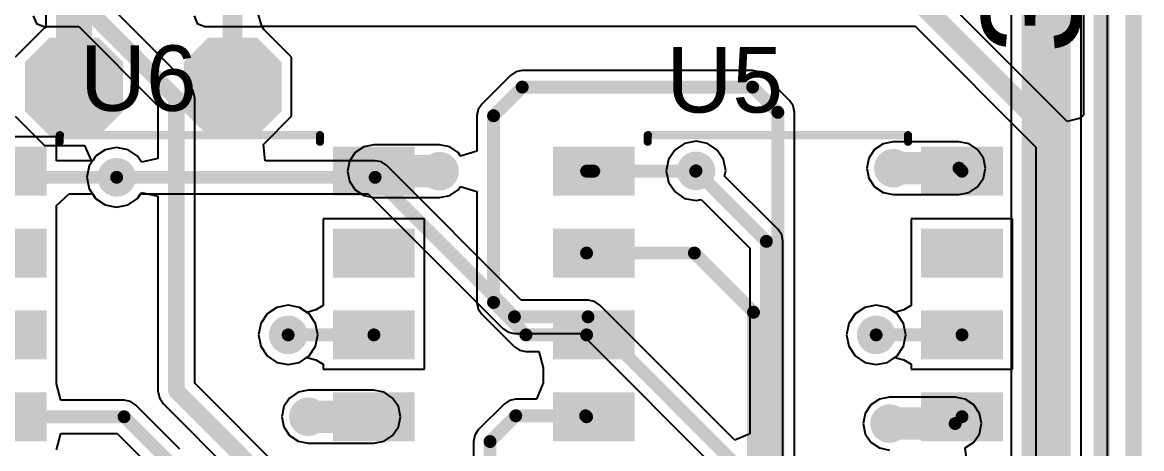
# Model space of a CAD drawing. Header units: millimetres. Extents: x -0.15 to 3.79, y -0.54 to 3.26.
# Drawn here: x 3.11 to 3.794, y 1.955 to 2.215 of the extents above; entities that cross this region are included whole.
import ezdxf

# ---------------------------------------------------------------- set-up
doc = ezdxf.new("R2010")
doc.units = ezdxf.units.MM
doc.header["$MEASUREMENT"] = 0
for name, color, linetype in [('BottomLayer', 5, 'Continuous'), ('BottomPaste', 16, 'Continuous'), ('BottomSolder', 6, 'Continuous'), ('Mechanical2', 216, 'Continuous'), ('TopLayer', 1, 'Continuous'), ('TopOverlay', 2, 'Continuous'), ('TopPaste', 8, 'Continuous'), ('TopSolder', 216, 'Continuous'), ('ViaHoleLayer', 16, 'Continuous')]:
    doc.layers.add(name, color=color, linetype=linetype)
doc.styles.add('Arial', font='', dxfattribs={"height": 0.2})
doc.styles.get('Arial').set_extended_font_data('Arial')

# ---------------------------------------------------------------- blocks, each defined once
blk = doc.blocks.new('16_SOIC_72')
at = {"layer": 'TopLayer'}
for points in [[(-0.025, 0.01496), (0.025, 0.01496), (0.025, -0.01496), (-0.025, -0.01496)], [(0.2002, 0.01496), (0.2502, 0.01496), (0.2502, -0.01496), (0.2002, -0.01496)], [(-0.025, -0.03504), (0.025, -0.03504), (0.025, -0.06496), (-0.025, -0.06496)], [(0.2002, -0.03504), (0.2502, -0.03504), (0.2502, -0.06496), (0.2002, -0.06496)], [(-0.025, -0.08504), (0.025, -0.08504), (0.025, -0.11496), (-0.025, -0.11496)], [(0.2002, -0.08504), (0.2502, -0.08504), (0.2502, -0.11496), (0.2002, -0.11496)], [(-0.025, -0.13504), (0.025, -0.13504), (0.025, -0.16496), (-0.025, -0.16496)], [(0.2002, -0.13504), (0.2502, -0.13504), (0.2502, -0.16496), (0.2002, -0.16496)], [(-0.025, -0.18504), (0.025, -0.18504), (0.025, -0.21496), (-0.025, -0.21496)], [(0.2002, -0.18504), (0.2502, -0.18504), (0.2502, -0.21496), (0.2002, -0.21496)], [(-0.025, -0.23504), (0.025, -0.23504), (0.025, -0.26496), (-0.025, -0.26496)], [(0.2002, -0.23504), (0.2502, -0.23504), (0.2502, -0.26496), (0.2002, -0.26496)], [(-0.025, -0.28504), (0.025, -0.28504), (0.025, -0.31496), (-0.025, -0.31496)], [(0.2002, -0.28504), (0.2502, -0.28504), (0.2502, -0.31496), (0.2002, -0.31496)], [(-0.025, -0.33504), (0.025, -0.33504), (0.025, -0.36496), (-0.025, -0.36496)], [(0.2002, -0.33504), (0.2502, -0.33504), (0.2502, -0.36496), (0.2002, -0.36496)]]:
    blk.add_hatch(color=1, dxfattribs=at).paths.add_polyline_path(points)
at = {"layer": 'TopOverlay'}
blk.add_hatch(color=2, dxfattribs=at).paths.add_polyline_path([(0.029, -0.01), (0.04, -0.01), (0.04, 0.008), (0.029, 0.008)])
at = {"layer": 'TopPaste'}
for points in [[(-0.025, 0.01496), (0.025, 0.01496), (0.025, -0.01496), (-0.025, -0.01496)], [(0.2002, 0.01496), (0.2502, 0.01496), (0.2502, -0.01496), (0.2002, -0.01496)], [(-0.025, -0.03504), (0.025, -0.03504), (0.025, -0.06496), (-0.025, -0.06496)], [(0.2002, -0.03504), (0.2502, -0.03504), (0.2502, -0.06496), (0.2002, -0.06496)], [(-0.025, -0.08504), (0.025, -0.08504), (0.025, -0.11496), (-0.025, -0.11496)], [(0.2002, -0.08504), (0.2502, -0.08504), (0.2502, -0.11496), (0.2002, -0.11496)], [(-0.025, -0.13504), (0.025, -0.13504), (0.025, -0.16496), (-0.025, -0.16496)], [(0.2002, -0.13504), (0.2502, -0.13504), (0.2502, -0.16496), (0.2002, -0.16496)], [(-0.025, -0.18504), (0.025, -0.18504), (0.025, -0.21496), (-0.025, -0.21496)], [(0.2002, -0.18504), (0.2502, -0.18504), (0.2502, -0.21496), (0.2002, -0.21496)], [(-0.025, -0.23504), (0.025, -0.23504), (0.025, -0.26496), (-0.025, -0.26496)], [(0.2002, -0.23504), (0.2502, -0.23504), (0.2502, -0.26496), (0.2002, -0.26496)], [(-0.025, -0.28504), (0.025, -0.28504), (0.025, -0.31496), (-0.025, -0.31496)], [(0.2002, -0.28504), (0.2502, -0.28504), (0.2502, -0.31496), (0.2002, -0.31496)], [(-0.025, -0.33504), (0.025, -0.33504), (0.025, -0.36496), (-0.025, -0.36496)], [(0.2002, -0.33504), (0.2502, -0.33504), (0.2502, -0.36496), (0.2002, -0.36496)]]:
    blk.add_hatch(color=8, dxfattribs=at).paths.add_polyline_path(points)
at = {"layer": 'TopSolder'}
for points in [[(-0.025, 0.01496), (0.025, 0.01496), (0.025, -0.01496), (-0.025, -0.01496)], [(0.2002, 0.01496), (0.2502, 0.01496), (0.2502, -0.01496), (0.2002, -0.01496)], [(-0.025, -0.03504), (0.025, -0.03504), (0.025, -0.06496), (-0.025, -0.06496)], [(0.2002, -0.03504), (0.2502, -0.03504), (0.2502, -0.06496), (0.2002, -0.06496)], [(-0.025, -0.08504), (0.025, -0.08504), (0.025, -0.11496), (-0.025, -0.11496)], [(0.2002, -0.08504), (0.2502, -0.08504), (0.2502, -0.11496), (0.2002, -0.11496)], [(-0.025, -0.13504), (0.025, -0.13504), (0.025, -0.16496), (-0.025, -0.16496)], [(0.2002, -0.13504), (0.2502, -0.13504), (0.2502, -0.16496), (0.2002, -0.16496)], [(-0.025, -0.18504), (0.025, -0.18504), (0.025, -0.21496), (-0.025, -0.21496)], [(0.2002, -0.18504), (0.2502, -0.18504), (0.2502, -0.21496), (0.2002, -0.21496)], [(-0.025, -0.23504), (0.025, -0.23504), (0.025, -0.26496), (-0.025, -0.26496)], [(0.2002, -0.23504), (0.2502, -0.23504), (0.2502, -0.26496), (0.2002, -0.26496)], [(-0.025, -0.28504), (0.025, -0.28504), (0.025, -0.31496), (-0.025, -0.31496)], [(0.2002, -0.28504), (0.2502, -0.28504), (0.2502, -0.31496), (0.2002, -0.31496)], [(-0.025, -0.33504), (0.025, -0.33504), (0.025, -0.36496), (-0.025, -0.36496)], [(0.2002, -0.33504), (0.2502, -0.33504), (0.2502, -0.36496), (0.2002, -0.36496)]]:
    blk.add_hatch(color=216, dxfattribs=at).paths.add_polyline_path(points)
at = {"layer": 'TopOverlay'}
for points, const_width in [([(0.033, 0.022), (0.033, 0.018)], 0.005), ([(0.192, 0.022), (0.033, 0.022)], 0.005), ([(0.1922, 0.02194), (0.1922, 0.018)], 0.005), ([(-0.031, 0.001), (-0.036, 0.006)], 0.00787), ([(-0.036, 0.006), (-0.036, -0.004)], 0.00787), ([(-0.031, 0.001), (-0.036, -0.004)], 0.00787), ([(0.033, -0.368), (0.033, -0.372)], 0.005), ([(0.192, -0.372), (0.033, -0.372)], 0.005), ([(0.1922, -0.368), (0.1922, -0.37194)], 0.005)]:
    blk.add_lwpolyline(points, dxfattribs=dict(at, const_width=const_width))
for points, const_width in [([(0.03175, 0.022, 1), (0.03425, 0.022, 1)], 0.0025), ([(0.03175, 0.022, 1), (0.03425, 0.022, 1)], 0.0025), ([(0.19075, 0.022, 1), (0.19325, 0.022, 1)], 0.0025), ([(0.19095, 0.02194, 1), (0.19345, 0.02194, 1)], 0.0025), ([(0.03175, 0.018, 1), (0.03425, 0.018, 1)], 0.0025), ([(0.19095, 0.018, 1), (0.19345, 0.018, 1)], 0.0025), ([(-0.03797, 0.006, 1), (-0.03403, 0.006, 1)], 0.00394), ([(-0.03797, 0.006, 1), (-0.03403, 0.006, 1)], 0.00394), ([(-0.03297, 0.001, 1), (-0.02903, 0.001, 1)], 0.00394), ([(-0.03297, 0.001, 1), (-0.02903, 0.001, 1)], 0.00394), ([(-0.03797, -0.004, 1), (-0.03403, -0.004, 1)], 0.00394), ([(-0.03797, -0.004, 1), (-0.03403, -0.004, 1)], 0.00394), ([(0.03175, -0.368, 1), (0.03425, -0.368, 1)], 0.0025), ([(0.03175, -0.372, 1), (0.03425, -0.372, 1)], 0.0025), ([(0.03175, -0.372, 1), (0.03425, -0.372, 1)], 0.0025), ([(0.19075, -0.372, 1), (0.19325, -0.372, 1)], 0.0025), ([(0.19095, -0.368, 1), (0.19345, -0.368, 1)], 0.0025), ([(0.19095, -0.37194, 1), (0.19345, -0.37194, 1)], 0.0025)]:
    blk.add_lwpolyline(points, format="xyb", close=True, dxfattribs=dict(at, const_width=const_width))
blk = doc.blocks.new('16_SOIC_73')
at = {"layer": 'TopLayer'}
for points in [[(-0.025, 0.01496), (0.025, 0.01496), (0.025, -0.01496), (-0.025, -0.01496)], [(0.2002, 0.01496), (0.2502, 0.01496), (0.2502, -0.01496), (0.2002, -0.01496)], [(-0.025, -0.03504), (0.025, -0.03504), (0.025, -0.06496), (-0.025, -0.06496)], [(0.2002, -0.03504), (0.2502, -0.03504), (0.2502, -0.06496), (0.2002, -0.06496)], [(-0.025, -0.08504), (0.025, -0.08504), (0.025, -0.11496), (-0.025, -0.11496)], [(0.2002, -0.08504), (0.2502, -0.08504), (0.2502, -0.11496), (0.2002, -0.11496)], [(-0.025, -0.13504), (0.025, -0.13504), (0.025, -0.16496), (-0.025, -0.16496)], [(0.2002, -0.13504), (0.2502, -0.13504), (0.2502, -0.16496), (0.2002, -0.16496)], [(-0.025, -0.18504), (0.025, -0.18504), (0.025, -0.21496), (-0.025, -0.21496)], [(0.2002, -0.18504), (0.2502, -0.18504), (0.2502, -0.21496), (0.2002, -0.21496)], [(-0.025, -0.23504), (0.025, -0.23504), (0.025, -0.26496), (-0.025, -0.26496)], [(0.2002, -0.23504), (0.2502, -0.23504), (0.2502, -0.26496), (0.2002, -0.26496)], [(-0.025, -0.28504), (0.025, -0.28504), (0.025, -0.31496), (-0.025, -0.31496)], [(0.2002, -0.28504), (0.2502, -0.28504), (0.2502, -0.31496), (0.2002, -0.31496)], [(-0.025, -0.33504), (0.025, -0.33504), (0.025, -0.36496), (-0.025, -0.36496)], [(0.2002, -0.33504), (0.2502, -0.33504), (0.2502, -0.36496), (0.2002, -0.36496)]]:
    blk.add_hatch(color=1, dxfattribs=at).paths.add_polyline_path(points)
at = {"layer": 'TopOverlay'}
blk.add_hatch(color=2, dxfattribs=at).paths.add_polyline_path([(0.029, -0.01), (0.04, -0.01), (0.04, 0.008), (0.029, 0.008)])
at = {"layer": 'TopPaste'}
for points in [[(-0.025, 0.01496), (0.025, 0.01496), (0.025, -0.01496), (-0.025, -0.01496)], [(0.2002, 0.01496), (0.2502, 0.01496), (0.2502, -0.01496), (0.2002, -0.01496)], [(-0.025, -0.03504), (0.025, -0.03504), (0.025, -0.06496), (-0.025, -0.06496)], [(0.2002, -0.03504), (0.2502, -0.03504), (0.2502, -0.06496), (0.2002, -0.06496)], [(-0.025, -0.08504), (0.025, -0.08504), (0.025, -0.11496), (-0.025, -0.11496)], [(0.2002, -0.08504), (0.2502, -0.08504), (0.2502, -0.11496), (0.2002, -0.11496)], [(-0.025, -0.13504), (0.025, -0.13504), (0.025, -0.16496), (-0.025, -0.16496)], [(0.2002, -0.13504), (0.2502, -0.13504), (0.2502, -0.16496), (0.2002, -0.16496)], [(-0.025, -0.18504), (0.025, -0.18504), (0.025, -0.21496), (-0.025, -0.21496)], [(0.2002, -0.18504), (0.2502, -0.18504), (0.2502, -0.21496), (0.2002, -0.21496)], [(-0.025, -0.23504), (0.025, -0.23504), (0.025, -0.26496), (-0.025, -0.26496)], [(0.2002, -0.23504), (0.2502, -0.23504), (0.2502, -0.26496), (0.2002, -0.26496)], [(-0.025, -0.28504), (0.025, -0.28504), (0.025, -0.31496), (-0.025, -0.31496)], [(0.2002, -0.28504), (0.2502, -0.28504), (0.2502, -0.31496), (0.2002, -0.31496)], [(-0.025, -0.33504), (0.025, -0.33504), (0.025, -0.36496), (-0.025, -0.36496)], [(0.2002, -0.33504), (0.2502, -0.33504), (0.2502, -0.36496), (0.2002, -0.36496)]]:
    blk.add_hatch(color=8, dxfattribs=at).paths.add_polyline_path(points)
at = {"layer": 'TopSolder'}
for points in [[(-0.025, 0.01496), (0.025, 0.01496), (0.025, -0.01496), (-0.025, -0.01496)], [(0.2002, 0.01496), (0.2502, 0.01496), (0.2502, -0.01496), (0.2002, -0.01496)], [(-0.025, -0.03504), (0.025, -0.03504), (0.025, -0.06496), (-0.025, -0.06496)], [(0.2002, -0.03504), (0.2502, -0.03504), (0.2502, -0.06496), (0.2002, -0.06496)], [(-0.025, -0.08504), (0.025, -0.08504), (0.025, -0.11496), (-0.025, -0.11496)], [(0.2002, -0.08504), (0.2502, -0.08504), (0.2502, -0.11496), (0.2002, -0.11496)], [(-0.025, -0.13504), (0.025, -0.13504), (0.025, -0.16496), (-0.025, -0.16496)], [(0.2002, -0.13504), (0.2502, -0.13504), (0.2502, -0.16496), (0.2002, -0.16496)], [(-0.025, -0.18504), (0.025, -0.18504), (0.025, -0.21496), (-0.025, -0.21496)], [(0.2002, -0.18504), (0.2502, -0.18504), (0.2502, -0.21496), (0.2002, -0.21496)], [(-0.025, -0.23504), (0.025, -0.23504), (0.025, -0.26496), (-0.025, -0.26496)], [(0.2002, -0.23504), (0.2502, -0.23504), (0.2502, -0.26496), (0.2002, -0.26496)], [(-0.025, -0.28504), (0.025, -0.28504), (0.025, -0.31496), (-0.025, -0.31496)], [(0.2002, -0.28504), (0.2502, -0.28504), (0.2502, -0.31496), (0.2002, -0.31496)], [(-0.025, -0.33504), (0.025, -0.33504), (0.025, -0.36496), (-0.025, -0.36496)], [(0.2002, -0.33504), (0.2502, -0.33504), (0.2502, -0.36496), (0.2002, -0.36496)]]:
    blk.add_hatch(color=216, dxfattribs=at).paths.add_polyline_path(points)
at = {"layer": 'TopOverlay'}
for points, const_width in [([(0.192, 0.022), (0.033, 0.022)], 0.005), ([(0.033, 0.022), (0.033, 0.018)], 0.005), ([(0.1922, 0.02194), (0.1922, 0.018)], 0.005), ([(-0.036, 0.006), (-0.036, -0.004)], 0.00787), ([(-0.031, 0.001), (-0.036, 0.006)], 0.00787), ([(-0.031, 0.001), (-0.036, -0.004)], 0.00787), ([(0.033, -0.368), (0.033, -0.372)], 0.005), ([(0.192, -0.372), (0.033, -0.372)], 0.005), ([(0.1922, -0.368), (0.1922, -0.37194)], 0.005)]:
    blk.add_lwpolyline(points, dxfattribs=dict(at, const_width=const_width))
for points, const_width in [([(0.03175, 0.022, 1), (0.03425, 0.022, 1)], 0.0025), ([(0.03175, 0.022, 1), (0.03425, 0.022, 1)], 0.0025), ([(0.19075, 0.022, 1), (0.19325, 0.022, 1)], 0.0025), ([(0.19095, 0.02194, 1), (0.19345, 0.02194, 1)], 0.0025), ([(0.03175, 0.018, 1), (0.03425, 0.018, 1)], 0.0025), ([(0.19095, 0.018, 1), (0.19345, 0.018, 1)], 0.0025), ([(-0.03797, 0.006, 1), (-0.03403, 0.006, 1)], 0.00394), ([(-0.03797, 0.006, 1), (-0.03403, 0.006, 1)], 0.00394), ([(-0.03297, 0.001, 1), (-0.02903, 0.001, 1)], 0.00394), ([(-0.03297, 0.001, 1), (-0.02903, 0.001, 1)], 0.00394), ([(-0.03797, -0.004, 1), (-0.03403, -0.004, 1)], 0.00394), ([(-0.03797, -0.004, 1), (-0.03403, -0.004, 1)], 0.00394), ([(0.03175, -0.368, 1), (0.03425, -0.368, 1)], 0.0025), ([(0.03175, -0.372, 1), (0.03425, -0.372, 1)], 0.0025), ([(0.03175, -0.372, 1), (0.03425, -0.372, 1)], 0.0025), ([(0.19075, -0.372, 1), (0.19325, -0.372, 1)], 0.0025), ([(0.19095, -0.368, 1), (0.19345, -0.368, 1)], 0.0025), ([(0.19095, -0.37194, 1), (0.19345, -0.37194, 1)], 0.0025)]:
    blk.add_lwpolyline(points, format="xyb", close=True, dxfattribs=dict(at, const_width=const_width))
blk = doc.blocks.new('T__________B_132')
at = {"layer": 'BottomLayer'}
blk.add_hatch(color=5, dxfattribs=at).paths.add_polyline_path([(0.015, 0.03), (-0.015, 0.03), (-0.03, 0.015), (-0.03, -0.015), (-0.015, -0.03), (0.015, -0.03), (0.03, -0.015), (0.03, 0.015)])
at = {"layer": 'BottomPaste'}
blk.add_hatch(color=16, dxfattribs=at).paths.add_polyline_path([(0.015, 0.03), (-0.015, 0.03), (-0.03, 0.015), (-0.03, -0.015), (-0.015, -0.03), (0.015, -0.03), (0.03, -0.015), (0.03, 0.015)])
at = {"layer": 'BottomSolder'}
blk.add_hatch(color=6, dxfattribs=at).paths.add_polyline_path([(0.015, 0.03), (-0.015, 0.03), (-0.03, 0.015), (-0.03, -0.015), (-0.015, -0.03), (0.015, -0.03), (0.03, -0.015), (0.03, 0.015)])
blk = doc.blocks.new('T__________B_133')
at = {"layer": 'BottomLayer'}
blk.add_hatch(color=5, dxfattribs=at).paths.add_polyline_path([(0.015, 0.03), (-0.015, 0.03), (-0.03, 0.015), (-0.03, -0.015), (-0.015, -0.03), (0.015, -0.03), (0.03, -0.015), (0.03, 0.015)])
at = {"layer": 'BottomPaste'}
blk.add_hatch(color=16, dxfattribs=at).paths.add_polyline_path([(0.015, 0.03), (-0.015, 0.03), (-0.03, 0.015), (-0.03, -0.015), (-0.015, -0.03), (0.015, -0.03), (0.03, -0.015), (0.03, 0.015)])
at = {"layer": 'BottomSolder'}
blk.add_hatch(color=6, dxfattribs=at).paths.add_polyline_path([(0.015, 0.03), (-0.015, 0.03), (-0.03, 0.015), (-0.03, -0.015), (-0.015, -0.03), (0.015, -0.03), (0.03, -0.015), (0.03, 0.015)])

msp = doc.modelspace()

# ---------------------------------------------------------------- hatches: boundary and pattern name
at = {"layer": 'BottomLayer'}
h = msp.add_hatch(color=5, dxfattribs=at)
edge = h.paths.add_edge_path()
edge.add_arc((3.36501, 2.12417), 0.01181, 0, 360)
h = msp.add_hatch(color=5, dxfattribs=at)
edge = h.paths.add_edge_path()
edge.add_arc((3.52183, 2.12436), 0.01181, 0, 360)
h = msp.add_hatch(color=5, dxfattribs=at)
edge = h.paths.add_edge_path()
edge.add_arc((3.64251, 2.126), 0.01181, 0, 360)
h = msp.add_hatch(color=5, dxfattribs=at)
edge = h.paths.add_edge_path()
edge.add_arc((3.1675, 2.12043), 0.01181, 0, 360)
h = msp.add_hatch(color=5, dxfattribs=at)
edge = h.paths.add_edge_path()
edge.add_arc((3.27236, 2.02417), 0.01181, 0, 360)
h = msp.add_hatch(color=5, dxfattribs=at)
edge = h.paths.add_edge_path()
edge.add_arc((3.63201, 2.02417), 0.01181, 0, 360)
h = msp.add_hatch(color=5, dxfattribs=at)
edge = h.paths.add_edge_path()
edge.add_arc((3.28469, 1.97417), 0.01181, 0, 360)
h = msp.add_hatch(color=5, dxfattribs=at)
edge = h.paths.add_edge_path()
edge.add_arc((3.64018, 1.97), 0.01181, 0, 360)
at = {"layer": 'BottomSolder'}
h = msp.add_hatch(color=6, dxfattribs=at)
edge = h.paths.add_edge_path()
edge.add_arc((3.36501, 2.12417), 0.00591, 0, 360)
h = msp.add_hatch(color=6, dxfattribs=at)
edge = h.paths.add_edge_path()
edge.add_arc((3.52183, 2.12436), 0.00591, 0, 360)
h = msp.add_hatch(color=6, dxfattribs=at)
edge = h.paths.add_edge_path()
edge.add_arc((3.64251, 2.126), 0.00591, 0, 360)
h = msp.add_hatch(color=6, dxfattribs=at)
edge = h.paths.add_edge_path()
edge.add_arc((3.1675, 2.12043), 0.00591, 0, 360)
h = msp.add_hatch(color=6, dxfattribs=at)
edge = h.paths.add_edge_path()
edge.add_arc((3.27236, 2.02417), 0.00591, 0, 360)
h = msp.add_hatch(color=6, dxfattribs=at)
edge = h.paths.add_edge_path()
edge.add_arc((3.63201, 2.02417), 0.00591, 0, 360)
h = msp.add_hatch(color=6, dxfattribs=at)
edge = h.paths.add_edge_path()
edge.add_arc((3.28469, 1.97417), 0.00591, 0, 360)
h = msp.add_hatch(color=6, dxfattribs=at)
edge = h.paths.add_edge_path()
edge.add_arc((3.64018, 1.97), 0.00591, 0, 360)
at = {"layer": 'TopLayer'}
h = msp.add_hatch(color=1, dxfattribs=at)
edge = h.paths.add_edge_path()
edge.add_arc((3.36501, 2.12417), 0.01181, 0, 360)
h = msp.add_hatch(color=1, dxfattribs=at)
edge = h.paths.add_edge_path()
edge.add_arc((3.52183, 2.12436), 0.01181, 0, 360)
h = msp.add_hatch(color=1, dxfattribs=at)
edge = h.paths.add_edge_path()
edge.add_arc((3.64251, 2.126), 0.01181, 0, 360)
h = msp.add_hatch(color=1, dxfattribs=at)
edge = h.paths.add_edge_path()
edge.add_arc((3.1675, 2.12043), 0.01181, 0, 360)
h = msp.add_hatch(color=1, dxfattribs=at)
edge = h.paths.add_edge_path()
edge.add_arc((3.27236, 2.02417), 0.01181, 0, 360)
h = msp.add_hatch(color=1, dxfattribs=at)
edge = h.paths.add_edge_path()
edge.add_arc((3.63201, 2.02417), 0.01181, 0, 360)
h = msp.add_hatch(color=1, dxfattribs=at)
edge = h.paths.add_edge_path()
edge.add_arc((3.28469, 1.97417), 0.01181, 0, 360)
h = msp.add_hatch(color=1, dxfattribs=at)
edge = h.paths.add_edge_path()
edge.add_arc((3.64018, 1.97), 0.01181, 0, 360)
at = {"layer": 'TopSolder'}
h = msp.add_hatch(color=216, dxfattribs=at)
edge = h.paths.add_edge_path()
edge.add_arc((3.36501, 2.12417), 0.00591, 0, 360)
h = msp.add_hatch(color=216, dxfattribs=at)
edge = h.paths.add_edge_path()
edge.add_arc((3.52183, 2.12436), 0.00591, 0, 360)
h = msp.add_hatch(color=216, dxfattribs=at)
edge = h.paths.add_edge_path()
edge.add_arc((3.64251, 2.126), 0.00591, 0, 360)
h = msp.add_hatch(color=216, dxfattribs=at)
edge = h.paths.add_edge_path()
edge.add_arc((3.1675, 2.12043), 0.00591, 0, 360)
h = msp.add_hatch(color=216, dxfattribs=at)
edge = h.paths.add_edge_path()
edge.add_arc((3.27236, 2.02417), 0.00591, 0, 360)
h = msp.add_hatch(color=216, dxfattribs=at)
edge = h.paths.add_edge_path()
edge.add_arc((3.63201, 2.02417), 0.00591, 0, 360)
h = msp.add_hatch(color=216, dxfattribs=at)
edge = h.paths.add_edge_path()
edge.add_arc((3.28469, 1.97417), 0.00591, 0, 360)
h = msp.add_hatch(color=216, dxfattribs=at)
edge = h.paths.add_edge_path()
edge.add_arc((3.64018, 1.97), 0.00591, 0, 360)
at = {"layer": 'ViaHoleLayer'}
h = msp.add_hatch(color=16, dxfattribs=at)
edge = h.paths.add_edge_path()
edge.add_arc((3.36501, 2.12417), 0.00591, 0, 360)
h = msp.add_hatch(color=16, dxfattribs=at)
edge = h.paths.add_edge_path()
edge.add_arc((3.52183, 2.12436), 0.00591, 0, 360)
h = msp.add_hatch(color=16, dxfattribs=at)
edge = h.paths.add_edge_path()
edge.add_arc((3.64251, 2.126), 0.00591, 0, 360)
h = msp.add_hatch(color=16, dxfattribs=at)
edge = h.paths.add_edge_path()
edge.add_arc((3.1675, 2.12043), 0.00591, 0, 360)
h = msp.add_hatch(color=16, dxfattribs=at)
edge = h.paths.add_edge_path()
edge.add_arc((3.27236, 2.02417), 0.00591, 0, 360)
h = msp.add_hatch(color=16, dxfattribs=at)
edge = h.paths.add_edge_path()
edge.add_arc((3.63201, 2.02417), 0.00591, 0, 360)
h = msp.add_hatch(color=16, dxfattribs=at)
edge = h.paths.add_edge_path()
edge.add_arc((3.28469, 1.97417), 0.00591, 0, 360)
h = msp.add_hatch(color=16, dxfattribs=at)
edge = h.paths.add_edge_path()
edge.add_arc((3.64018, 1.97), 0.00591, 0, 360)

# ---------------------------------------------------------------- linework, layer by layer
at = {"layer": 'BottomLayer'}
for p, q in [((3.77343, 2.93916), (3.77306, -0.45241)), ((3.75741, -0.29887), (3.75741, 2.7814)), ((3.1241, 2.22478), (3.1241, 2.21177)), ((3.25619, 2.21268), (3.25371, 2.22177)), ((3.71459, 2.22254), (3.71459, -0.28658)), ((3.12344, 2.21177), (3.10543, 2.19377)), ((3.1241, 2.21177), (3.12344, 2.21177)), ((3.25743, 2.21078), (3.25619, 2.21268)), ((3.27443, 2.19377), (3.25743, 2.21078)), ((3.27443, 2.15777), (3.27443, 2.19377)), ((3.10543, 2.15777), (3.12344, 2.13977)), ((3.25722, 2.14056), (3.27443, 2.15777)), ((3.12344, 2.13977), (3.14776, 2.13977)), ((3.14776, 2.13977), (3.15232, 2.12977)), ((3.25833, 2.13056), (3.25722, 2.14056)), ((3.50899, 2.1372), (3.50505, 2.13131)), ((3.51488, 2.14114), (3.50899, 2.1372)), ((3.52183, 2.14252), (3.51488, 2.14114)), ((3.52878, 2.14114), (3.52183, 2.14252)), ((3.53467, 2.1372), (3.52878, 2.14114)), ((3.53861, 2.13131), (3.53467, 2.1372)), ((3.15232, 2.12977), (3.15072, 2.12737)), ((3.32557, 2.13056), (3.25833, 2.13056)), ((3.32945, 2.12979), (3.32557, 2.13056)), ((3.33274, 2.12759), (3.32945, 2.12979)), ((3.50505, 2.13131), (3.50367, 2.12436)), ((3.53999, 2.12436), (3.53861, 2.13131)), ((3.15072, 2.12737), (3.14934, 2.12043)), ((3.41498, 2.04534), (3.33274, 2.12759)), ((3.50367, 2.12436), (3.50505, 2.11741)), ((3.53935, 2.12117), (3.53999, 2.12436)), ((3.14934, 2.12043), (3.15072, 2.11348)), ((3.50505, 2.11741), (3.50899, 2.11152)), ((3.57204, 2.08848), (3.53935, 2.12117)), ((3.15072, 2.11348), (3.15466, 2.10758)), ((3.18034, 2.10758), (3.18215, 2.11029)), ((3.18215, 2.11029), (3.32138, 2.11029)), ((3.32138, 2.11029), (3.40362, 2.02805)), ((3.50899, 2.11152), (3.51488, 2.10758)), ((3.15466, 2.10758), (3.16055, 2.10365)), ((3.16055, 2.10365), (3.1675, 2.10227)), ((3.1675, 2.10227), (3.17445, 2.10365)), ((3.17445, 2.10365), (3.18034, 2.10758)), ((3.51488, 2.10758), (3.52183, 2.1062)), ((3.52183, 2.1062), (3.52502, 2.10684)), ((3.52502, 2.10684), (3.55474, 2.07712)), ((3.57423, 2.08519), (3.57204, 2.08848)), ((3.57501, 2.08132), (3.57423, 2.08519)), ((3.57501, 1.54532), (3.57501, 2.08132)), ((3.55474, 2.07712), (3.55474, 1.96365)), ((3.26541, 2.04094), (3.25952, 2.03701)), ((3.27236, 2.04233), (3.26541, 2.04094)), ((3.27931, 2.04094), (3.27236, 2.04233)), ((3.28521, 2.03701), (3.27931, 2.04094)), ((3.45579, 2.04534), (3.41498, 2.04534)), ((3.45966, 2.04457), (3.45579, 2.04534)), ((3.46295, 2.04238), (3.45966, 2.04457)), ((3.5455, 1.95982), (3.46295, 2.04238)), ((3.62506, 2.04094), (3.61917, 2.03701)), ((3.63201, 2.04233), (3.62506, 2.04094)), ((3.63896, 2.04094), (3.63201, 2.04233)), ((3.64485, 2.03701), (3.63896, 2.04094)), ((3.25952, 2.03701), (3.25559, 2.03111)), ((3.28914, 2.03111), (3.28521, 2.03701)), ((3.61917, 2.03701), (3.61523, 2.03111)), ((3.64879, 2.03111), (3.64485, 2.03701)), ((3.25559, 2.03111), (3.2542, 2.02417)), ((3.29052, 2.02417), (3.28914, 2.03111)), ((3.40362, 2.02805), (3.40691, 2.02585)), ((3.61523, 2.03111), (3.61385, 2.02417)), ((3.65017, 2.02417), (3.64879, 2.03111)), ((3.2542, 2.02417), (3.25559, 2.01722)), ((3.28914, 2.01722), (3.29052, 2.02417)), ((3.40691, 2.02585), (3.41079, 2.02508)), ((3.41079, 2.02508), (3.45159, 2.02508)), ((3.45159, 2.02508), (3.53987, 1.9368)), ((3.61385, 2.02417), (3.61523, 2.01722)), ((3.64879, 2.01722), (3.65017, 2.02417)), ((3.25559, 2.01722), (3.25952, 2.01132)), ((3.28521, 2.01132), (3.28914, 2.01722)), ((3.61523, 2.01722), (3.61917, 2.01132)), ((3.64485, 2.01132), (3.64879, 2.01722)), ((3.25952, 2.01132), (3.26541, 2.00739)), ((3.26541, 2.00739), (3.27236, 2.00601)), ((3.27236, 2.00601), (3.27931, 2.00739)), ((3.27931, 2.00739), (3.28521, 2.01132)), ((3.61917, 2.01132), (3.62506, 2.00739)), ((3.62506, 2.00739), (3.63201, 2.00601)), ((3.63201, 2.00601), (3.63896, 2.00739)), ((3.63896, 2.00739), (3.64485, 2.01132)), ((3.55474, 1.96365), (3.5455, 1.95982))]:
    msp.add_line(p, q, dxfattribs=at)
for points, const_width in [([(3.736, -0.30707), (3.736, 2.7886)], 0.03), ([(3.14143, 2.17577), (3.14143, 2.23083)], 0.022), ([(3.23843, 2.17577), (3.23843, 2.232)], 0.012), ([(3.1675, 2.12043), (3.32557, 2.12043)], 0.00787), ([(3.32557, 2.12043), (3.41079, 2.03521)], 0.00787), ([(3.52183, 2.12436), (3.56487, 2.08132)], 0.00787), ([(3.56487, 1.54113), (3.56487, 2.08132)], 0.00787), ([(3.41079, 2.03521), (3.45579, 2.03521)], 0.00787), ([(3.45579, 2.03521), (3.55, 1.941)], 0.00787)]:
    msp.add_lwpolyline(points, dxfattribs=dict(at, const_width=const_width))
for points, const_width in [([(3.13593, 2.17577, 1), (3.14694, 2.17577, 1)], 0.011), ([(3.23543, 2.17577, 1), (3.24144, 2.17577, 1)], 0.006), ([(3.16553, 2.12043, 1), (3.16947, 2.12043, 1)], 0.00394), ([(3.32361, 2.12043, 1), (3.32754, 2.12043, 1)], 0.00394), ([(3.32361, 2.12043, 1), (3.32754, 2.12043, 1)], 0.00394), ([(3.51986, 2.12436, 1), (3.5238, 2.12436, 1)], 0.00394), ([(3.56291, 2.08132, 1), (3.56684, 2.08132, 1)], 0.00394), ([(3.56291, 2.08132, 1), (3.56684, 2.08132, 1)], 0.00394), ([(3.40882, 2.03521, 1), (3.41276, 2.03521, 1)], 0.00394), ([(3.40882, 2.03521, 1), (3.41276, 2.03521, 1)], 0.00394), ([(3.45382, 2.03521, 1), (3.45776, 2.03521, 1)], 0.00394), ([(3.45382, 2.03521, 1), (3.45776, 2.03521, 1)], 0.00394)]:
    msp.add_lwpolyline(points, format="xyb", close=True, dxfattribs=dict(at, const_width=const_width))
at = {"layer": 'Mechanical2', "const_width": 0.01}
msp.add_lwpolyline([(3.78937, -0.49213), (3.78937, 2.97244)], dxfattribs=at)
at = {"layer": 'TopLayer'}
for p, q in [((3.75878, 2.26435), (3.75878, 2.15833)), ((3.74878, 2.15452), (3.66965, 2.23365)), ((3.21193, 2.17663), (3.1635, 2.22506)), ((3.11652, 2.219), (3.11842, 2.21441)), ((3.21494, 2.219), (3.21684, 2.21441)), ((3.11842, 2.21441), (3.12301, 2.21251)), ((3.12301, 2.21251), (3.14433, 2.21251)), ((3.14433, 2.21251), (3.19278, 2.16405)), ((3.21684, 2.21441), (3.22144, 2.21251)), ((3.22144, 2.21251), (3.25543, 2.21251)), ((3.25543, 2.21251), (3.25606, 2.21276)), ((3.25606, 2.21276), (3.65593, 2.21276)), ((3.65593, 2.21276), (3.72976, 2.13893)), ((3.41165, 2.1849), (3.40837, 2.18271)), ((3.41553, 2.18568), (3.41165, 2.1849)), ((3.55646, 2.18568), (3.41553, 2.18568)), ((3.56033, 2.1849), (3.55646, 2.18568)), ((3.56362, 2.18271), (3.56033, 2.1849)), ((3.40837, 2.18271), (3.39084, 2.16518)), ((3.57904, 2.16729), (3.56362, 2.18271)), ((3.21436, 2.17299), (3.21193, 2.17663)), ((3.21522, 2.1687), (3.21436, 2.17299)), ((3.19278, 2.16405), (3.19278, 2.13195)), ((3.21522, 1.99465), (3.21522, 2.1687)), ((3.21522, 2.1687), (3.21522, 2.1687)), ((3.39084, 2.16518), (3.38864, 2.16189)), ((3.58123, 2.164), (3.57904, 2.16729)), ((3.58201, 2.16013), (3.58123, 2.164)), ((3.38864, 2.16189), (3.38787, 2.15801)), ((3.38787, 2.15801), (3.38787, 2.13647)), ((3.58201, 1.59932), (3.58201, 2.16013)), ((3.75609, 2.15645), (3.74878, 2.15452)), ((3.75878, 2.15833), (3.75609, 2.15645)), ((3.13066, 2.14513), (3.06866, 2.14513)), ((3.13066, 2.13056), (3.13066, 2.14513)), ((3.16055, 2.1372), (3.15466, 2.13327)), ((3.1675, 2.13859), (3.16055, 2.1372)), ((3.17445, 2.1372), (3.1675, 2.13859)), ((3.18034, 2.13327), (3.17445, 2.1372)), ((3.31867, 2.13909), (3.31343, 2.13559)), ((3.32485, 2.14032), (3.31867, 2.13909)), ((3.36501, 2.14032), (3.32485, 2.14032)), ((3.37119, 2.13909), (3.36501, 2.14032)), ((3.37643, 2.13559), (3.37119, 2.13909)), ((3.38787, 2.13647), (3.37787, 2.13344)), ((3.63108, 2.13742), (3.62758, 2.13218)), ((3.63632, 2.14092), (3.63108, 2.13742)), ((3.64251, 2.14215), (3.63632, 2.14092)), ((3.68266, 2.14215), (3.64251, 2.14215)), ((3.68884, 2.14092), (3.68266, 2.14215)), ((3.69409, 2.13742), (3.68884, 2.14092)), ((3.69759, 2.13218), (3.69409, 2.13742)), ((3.72976, 2.13893), (3.72976, 1.95003)), ((3.15285, 2.13056), (3.13066, 2.13056)), ((3.15466, 2.13327), (3.15285, 2.13056)), ((3.18278, 2.12961), (3.18034, 2.13327)), ((3.19278, 2.13195), (3.18278, 2.12961)), ((3.30993, 2.13035), (3.3087, 2.12417)), ((3.31343, 2.13559), (3.30993, 2.13035)), ((3.37787, 2.13344), (3.37643, 2.13559)), ((3.62758, 2.13218), (3.62635, 2.126)), ((3.69882, 2.126), (3.69759, 2.13218)), ((3.3087, 2.12417), (3.30993, 2.11798)), ((3.62635, 2.126), (3.62758, 2.11982)), ((3.69759, 2.11982), (3.69882, 2.126)), ((3.30993, 2.11798), (3.31343, 2.11274)), ((3.62758, 2.11982), (3.63108, 2.11458)), ((3.69409, 2.11458), (3.69759, 2.11982)), ((3.13066, 2.1032), (3.13851, 2.11029)), ((3.13851, 2.11029), (3.15285, 2.11029)), ((3.15285, 2.11029), (3.15466, 2.10758)), ((3.18034, 2.10758), (3.18278, 2.11124)), ((3.18278, 2.11124), (3.19278, 2.1089)), ((3.19278, 2.1089), (3.19278, 1.99)), ((3.31343, 2.11274), (3.31867, 2.10924)), ((3.31867, 2.10924), (3.32485, 2.10801)), ((3.36501, 2.10801), (3.37119, 2.10924)), ((3.37119, 2.10924), (3.37643, 2.11274)), ((3.37643, 2.11274), (3.37787, 2.11489)), ((3.37787, 2.11489), (3.38787, 2.11186)), ((3.38787, 2.11186), (3.38787, 2.044)), ((3.63108, 2.11458), (3.63632, 2.11108)), ((3.63632, 2.11108), (3.64251, 2.10985)), ((3.64251, 2.10985), (3.68266, 2.10985)), ((3.68266, 2.10985), (3.68884, 2.11108)), ((3.68884, 2.11108), (3.69409, 2.11458)), ((3.13066, 2.09513), (3.13066, 2.1032)), ((3.15466, 2.10758), (3.16055, 2.10365)), ((3.16055, 2.10365), (3.1675, 2.10227)), ((3.1675, 2.10227), (3.17445, 2.10365)), ((3.17445, 2.10365), (3.18034, 2.10758)), ((3.32485, 2.10801), (3.36501, 2.10801)), ((3.13066, 2.0932), (3.13066, 2.09513)), ((3.35585, 2.09513), (3.29385, 2.09513)), ((3.29385, 2.09513), (3.29385, 2.05513)), ((3.35585, 2.05513), (3.35585, 2.09513)), ((3.7155, 2.09513), (3.6535, 2.09513)), ((3.6535, 2.09513), (3.6535, 2.05513)), ((3.7155, 2.05513), (3.7155, 2.09513)), ((3.13066, 2.05321), (3.13066, 2.0932)), ((3.29385, 2.05513), (3.29385, 2.0532)), ((3.35585, 2.0532), (3.35585, 2.05513)), ((3.6535, 2.05513), (3.6535, 2.0532)), ((3.7155, 2.0532), (3.7155, 2.05513)), ((3.13066, 2.04513), (3.13066, 2.05321)), ((3.13066, 2.05321), (3.13066, 2.05321)), ((3.29385, 2.0532), (3.29385, 2.04513)), ((3.35585, 2.04513), (3.35585, 2.0532)), ((3.6535, 2.0532), (3.6535, 2.04513)), ((3.7155, 2.04513), (3.7155, 2.0532)), ((3.13066, 2.00513), (3.13066, 2.04513)), ((3.13066, 2.04513), (3.13066, 2.04513)), ((3.26541, 2.04094), (3.25952, 2.03701)), ((3.27236, 2.04233), (3.26541, 2.04094)), ((3.27931, 2.04094), (3.27236, 2.04233)), ((3.28385, 2.03791), (3.27931, 2.04094)), ((3.29385, 2.04206), (3.28938, 2.03945)), ((3.29385, 2.04513), (3.29385, 2.04206)), ((3.35585, 2.0432), (3.35585, 2.04513)), ((3.35585, 2.0032), (3.35585, 2.0432)), ((3.38787, 2.044), (3.38864, 2.04012)), ((3.38864, 2.04012), (3.39084, 2.03684)), ((3.62506, 2.04094), (3.61917, 2.03701)), ((3.63201, 2.04233), (3.62506, 2.04094)), ((3.63896, 2.04094), (3.63201, 2.04233)), ((3.6435, 2.03791), (3.63896, 2.04094)), ((3.6535, 2.04206), (3.64903, 2.03945)), ((3.6535, 2.04513), (3.6535, 2.04206)), ((3.7155, 2.0432), (3.7155, 2.04513)), ((3.7155, 2.0032), (3.7155, 2.0432)), ((3.25952, 2.03701), (3.25559, 2.03111)), ((3.28938, 2.03945), (3.28385, 2.03791)), ((3.39084, 2.03684), (3.41067, 2.017)), ((3.61917, 2.03701), (3.61523, 2.03111)), ((3.64903, 2.03945), (3.6435, 2.03791)), ((3.25559, 2.03111), (3.2542, 2.02417)), ((3.61523, 2.03111), (3.61385, 2.02417)), ((3.2542, 2.02417), (3.25559, 2.01722)), ((3.61385, 2.02417), (3.61523, 2.01722)), ((3.25559, 2.01722), (3.25952, 2.01132)), ((3.41067, 2.017), (3.41396, 2.0148)), ((3.41396, 2.0148), (3.41783, 2.01403)), ((3.41783, 2.01403), (3.42566, 2.01403)), ((3.42566, 2.01403), (3.4283, 2.00403)), ((3.61523, 2.01722), (3.61917, 2.01132)), ((3.25952, 2.01132), (3.26541, 2.00739)), ((3.26541, 2.00739), (3.27236, 2.00601)), ((3.27236, 2.00601), (3.27931, 2.00739)), ((3.27931, 2.00739), (3.28385, 2.01042)), ((3.28385, 2.01042), (3.28938, 2.00888)), ((3.28938, 2.00888), (3.29385, 2.00627)), ((3.29385, 2.00627), (3.29385, 2.0032)), ((3.61917, 2.01132), (3.62506, 2.00739)), ((3.62506, 2.00739), (3.63201, 2.00601)), ((3.63201, 2.00601), (3.63896, 2.00739)), ((3.63896, 2.00739), (3.6435, 2.01042)), ((3.6435, 2.01042), (3.64903, 2.00888)), ((3.64903, 2.00888), (3.6535, 2.00627)), ((3.6535, 2.00627), (3.6535, 2.0032)), ((3.13066, 2.0032), (3.13066, 2.00513)), ((3.13066, 1.9943), (3.13066, 2.0032)), ((3.29385, 2.0032), (3.35585, 2.0032)), ((3.4283, 2.00403), (3.4283, 1.99489)), ((3.6535, 2.0032), (3.7155, 2.0032)), ((3.13329, 1.9843), (3.13066, 1.9943)), ((3.27448, 1.93538), (3.21522, 1.99465)), ((3.4283, 1.99489), (3.42424, 1.98489)), ((3.19278, 1.99), (3.19278, 1.99)), ((3.19278, 1.99), (3.19364, 1.98571)), ((3.19364, 1.98571), (3.19607, 1.98207)), ((3.27327, 1.98559), (3.26977, 1.98035)), ((3.27851, 1.98909), (3.27327, 1.98559)), ((3.28469, 1.99032), (3.27851, 1.98909)), ((3.32485, 1.99032), (3.28469, 1.99032)), ((3.33103, 1.98909), (3.32485, 1.99032)), ((3.33627, 1.98559), (3.33103, 1.98909)), ((3.33978, 1.98035), (3.33627, 1.98559)), ((3.64018, 1.98615), (3.63399, 1.98492)), ((3.68033, 1.98615), (3.64018, 1.98615)), ((3.68651, 1.98492), (3.68033, 1.98615)), ((3.17203, 1.9843), (3.13329, 1.9843)), ((3.1759, 1.98353), (3.17203, 1.9843)), ((3.17919, 1.98133), (3.1759, 1.98353)), ((3.20616, 1.95436), (3.17919, 1.98133)), ((3.19607, 1.98207), (3.2619, 1.91624)), ((3.26977, 1.98035), (3.26854, 1.97417)), ((3.34101, 1.97417), (3.33978, 1.98035)), ((3.40443, 1.98192), (3.38868, 1.96617)), ((3.40772, 1.98412), (3.40443, 1.98192)), ((3.41159, 1.98489), (3.40772, 1.98412)), ((3.42424, 1.98489), (3.41159, 1.98489)), ((3.62875, 1.98142), (3.62525, 1.97618)), ((3.63399, 1.98492), (3.62875, 1.98142)), ((3.69175, 1.98142), (3.68651, 1.98492)), ((3.69526, 1.97618), (3.69175, 1.98142)), ((3.26854, 1.97417), (3.26977, 1.96798)), ((3.33978, 1.96798), (3.34101, 1.97417)), ((3.62525, 1.97618), (3.62402, 1.97)), ((3.69649, 1.97), (3.69526, 1.97618)), ((3.26977, 1.96798), (3.27327, 1.96274)), ((3.33627, 1.96274), (3.33978, 1.96798)), ((3.38868, 1.96617), (3.38648, 1.96289)), ((3.62402, 1.97), (3.62525, 1.96382)), ((3.69526, 1.96382), (3.69649, 1.97)), ((3.13066, 1.95403), (3.13329, 1.96403)), ((3.13329, 1.96403), (3.16783, 1.96403)), ((3.16783, 1.96403), (3.18886, 1.943)), ((3.27327, 1.96274), (3.27851, 1.95924)), ((3.27851, 1.95924), (3.28469, 1.95801)), ((3.28469, 1.95801), (3.32485, 1.95801)), ((3.32485, 1.95801), (3.33103, 1.95924)), ((3.33103, 1.95924), (3.33627, 1.96274)), ((3.38648, 1.96289), (3.38571, 1.95901)), ((3.38571, 1.95901), (3.38571, 1.89829)), ((3.62525, 1.96382), (3.62875, 1.95858)), ((3.62875, 1.95858), (3.63399, 1.95508)), ((3.68651, 1.95508), (3.69175, 1.95858)), ((3.69175, 1.95858), (3.69526, 1.96382)), ((3.63399, 1.95508), (3.64018, 1.95385)), ((3.68775, 1.94513), (3.68651, 1.95508))]:
    msp.add_line(p, q, dxfattribs=at)
for points, const_width in [([(3.77, -0.136), (3.77, 2.269)], 0.01), ([(3.15201, 2.22069), (3.204, 2.1687)], 0.01), ([(3.661, 2.225), (3.742, 2.144)], 0.012), ([(3.398, 2.15801), (3.41553, 2.17554)], 0.00787), ([(3.41553, 2.17554), (3.55646, 2.17554)], 0.00787), ([(3.55646, 2.17554), (3.57187, 2.16013)], 0.00787), ([(3.204, 1.99), (3.204, 2.1687)], 0.01), ([(3.57187, 1.59513), (3.57187, 2.16013)], 0.00787), ([(3.398, 2.044), (3.398, 2.15801)], 0.00787), ([(3.742, 1.94058), (3.742, 2.144)], 0.012), ([(3.64251, 2.126), (3.68266, 2.126)], 0.01969), ([(3.32485, 2.12417), (3.36501, 2.12417)], 0.01969), ([(3.68266, 2.126), (3.6845, 2.12417)], 0.00787), ([(3.10431, 2.12043), (3.1675, 2.12043)], 0.00787), ([(3.4549, 2.12417), (3.4593, 2.12417)], 0.00787), ([(3.4593, 2.12417), (3.52163, 2.12417)], 0.00787), ([(3.52163, 2.12417), (3.52183, 2.12436)], 0.00787), ([(3.4549, 2.07417), (3.52083, 2.07417)], 0.00787), ([(3.52083, 2.07417), (3.557, 2.038)], 0.00787), ([(3.398, 2.044), (3.41783, 2.02417)], 0.00787), ([(3.557, 1.526), (3.557, 2.038)], 0.00787), ([(3.27236, 2.02417), (3.32485, 2.02417)], 0.00787), ([(3.41783, 2.02417), (3.4549, 2.02417)], 0.00787), ([(3.63201, 2.02417), (3.6845, 2.02417)], 0.00787), ([(3.204, 1.99), (3.26983, 1.92417)], 0.01), ([(3.28469, 1.97417), (3.32485, 1.97417)], 0.01969), ([(3.39584, 1.95901), (3.41159, 1.97476)], 0.00787), ([(3.41159, 1.97476), (3.45431, 1.97476)], 0.00787), ([(3.45431, 1.97476), (3.4549, 1.97417)], 0.00787), ([(3.64018, 1.97), (3.68033, 1.97)], 0.01969), ([(3.10057, 1.97417), (3.17203, 1.97417)], 0.00787), ([(3.17203, 1.97417), (3.19899, 1.9472)], 0.00787), ([(3.68033, 1.97), (3.6845, 1.97417)], 0.00787), ([(3.39584, 1.39995), (3.39584, 1.95901)], 0.00787)]:
    msp.add_lwpolyline(points, dxfattribs=dict(at, const_width=const_width))
for points, const_width in [([(3.41356, 2.17554, 1), (3.4175, 2.17554, 1)], 0.00394), ([(3.41356, 2.17554, 1), (3.4175, 2.17554, 1)], 0.00394), ([(3.55449, 2.17554, 1), (3.55843, 2.17554, 1)], 0.00394), ([(3.55449, 2.17554, 1), (3.55843, 2.17554, 1)], 0.00394), ([(3.2015, 2.1687, 1), (3.2065, 2.1687, 1)], 0.005), ([(3.2015, 2.1687, 1), (3.2065, 2.1687, 1)], 0.005), ([(3.56991, 2.16013, 1), (3.57384, 2.16013, 1)], 0.00394), ([(3.56991, 2.16013, 1), (3.57384, 2.16013, 1)], 0.00394), ([(3.39603, 2.15801, 1), (3.39997, 2.15801, 1)], 0.00394), ([(3.39603, 2.15801, 1), (3.39997, 2.15801, 1)], 0.00394), ([(3.739, 2.144, 1), (3.745, 2.144, 1)], 0.006), ([(3.739, 2.144, 1), (3.745, 2.144, 1)], 0.006), ([(3.63758, 2.126, 1), (3.64743, 2.126, 1)], 0.00984), ([(3.67774, 2.126, 1), (3.68758, 2.126, 1)], 0.00984), ([(3.31993, 2.12417, 1), (3.32977, 2.12417, 1)], 0.00984), ([(3.36009, 2.12417, 1), (3.36993, 2.12417, 1)], 0.00984), ([(3.68069, 2.126, 1), (3.68463, 2.126, 1)], 0.00394), ([(3.16553, 2.12043, 1), (3.16947, 2.12043, 1)], 0.00394), ([(3.45293, 2.12417, 1), (3.45687, 2.12417, 1)], 0.00394), ([(3.45733, 2.12417, 1), (3.46127, 2.12417, 1)], 0.00394), ([(3.45733, 2.12417, 1), (3.46127, 2.12417, 1)], 0.00394), ([(3.51966, 2.12417, 1), (3.5236, 2.12417, 1)], 0.00394), ([(3.51966, 2.12417, 1), (3.5236, 2.12417, 1)], 0.00394), ([(3.51986, 2.12436, 1), (3.5238, 2.12436, 1)], 0.00394), ([(3.68253, 2.12417, 1), (3.68647, 2.12417, 1)], 0.00394), ([(3.45293, 2.07417, 1), (3.45687, 2.07417, 1)], 0.00394), ([(3.51887, 2.07417, 1), (3.5228, 2.07417, 1)], 0.00394), ([(3.51887, 2.07417, 1), (3.5228, 2.07417, 1)], 0.00394), ([(3.39603, 2.044, 1), (3.39997, 2.044, 1)], 0.00394), ([(3.39603, 2.044, 1), (3.39997, 2.044, 1)], 0.00394), ([(3.55503, 2.038, 1), (3.55897, 2.038, 1)], 0.00394), ([(3.55503, 2.038, 1), (3.55897, 2.038, 1)], 0.00394), ([(3.2704, 2.02417, 1), (3.27433, 2.02417, 1)], 0.00394), ([(3.32288, 2.02417, 1), (3.32682, 2.02417, 1)], 0.00394), ([(3.41587, 2.02417, 1), (3.4198, 2.02417, 1)], 0.00394), ([(3.41587, 2.02417, 1), (3.4198, 2.02417, 1)], 0.00394), ([(3.45293, 2.02417, 1), (3.45687, 2.02417, 1)], 0.00394), ([(3.63004, 2.02417, 1), (3.63398, 2.02417, 1)], 0.00394), ([(3.68253, 2.02417, 1), (3.68647, 2.02417, 1)], 0.00394), ([(3.2015, 1.99, 1), (3.2065, 1.99, 1)], 0.005), ([(3.2015, 1.99, 1), (3.2065, 1.99, 1)], 0.005), ([(3.27977, 1.97417, 1), (3.28962, 1.97417, 1)], 0.00984), ([(3.31993, 1.97417, 1), (3.32977, 1.97417, 1)], 0.00984), ([(3.40962, 1.97476, 1), (3.41356, 1.97476, 1)], 0.00394), ([(3.40962, 1.97476, 1), (3.41356, 1.97476, 1)], 0.00394), ([(3.45234, 1.97476, 1), (3.45628, 1.97476, 1)], 0.00394), ([(3.45234, 1.97476, 1), (3.45628, 1.97476, 1)], 0.00394), ([(3.63525, 1.97, 1), (3.6451, 1.97, 1)], 0.00984), ([(3.67541, 1.97, 1), (3.68525, 1.97, 1)], 0.00984), ([(3.17006, 1.97417, 1), (3.17399, 1.97417, 1)], 0.00394), ([(3.17006, 1.97417, 1), (3.17399, 1.97417, 1)], 0.00394), ([(3.45293, 1.97417, 1), (3.45687, 1.97417, 1)], 0.00394), ([(3.67836, 1.97, 1), (3.6823, 1.97, 1)], 0.00394), ([(3.68253, 1.97417, 1), (3.68647, 1.97417, 1)], 0.00394), ([(3.39388, 1.95901, 1), (3.39781, 1.95901, 1)], 0.00394), ([(3.39388, 1.95901, 1), (3.39781, 1.95901, 1)], 0.00394)]:
    msp.add_lwpolyline(points, format="xyb", close=True, dxfattribs=dict(at, const_width=const_width))

# ---------------------------------------------------------------- block references
at = {"rotation": 180}
for name, p in [('T__________B_133', (3.14143, 2.17577)), ('T__________B_132', (3.23843, 2.17577)), ('16_SOIC_72', (3.32485, 1.77417)), ('16_SOIC_73', (3.6845, 1.77417))]:
    msp.add_blockref(name, p, dxfattribs=at)

# ---------------------------------------------------------------- texts
at = {"layer": 'TopOverlay', "style": 'Arial'}
msp.add_text('3V3_C', height=0.06, rotation=90, dxfattribs=at).set_placement((3.75665, 2.196))
for s, p in [('U6', (3.14511, 2.16101)), ('U5', (3.50368, 2.16001))]:
    msp.add_text(s, height=0.04, dxfattribs=at).set_placement(p)

doc.saveas('drawing.dxf')
